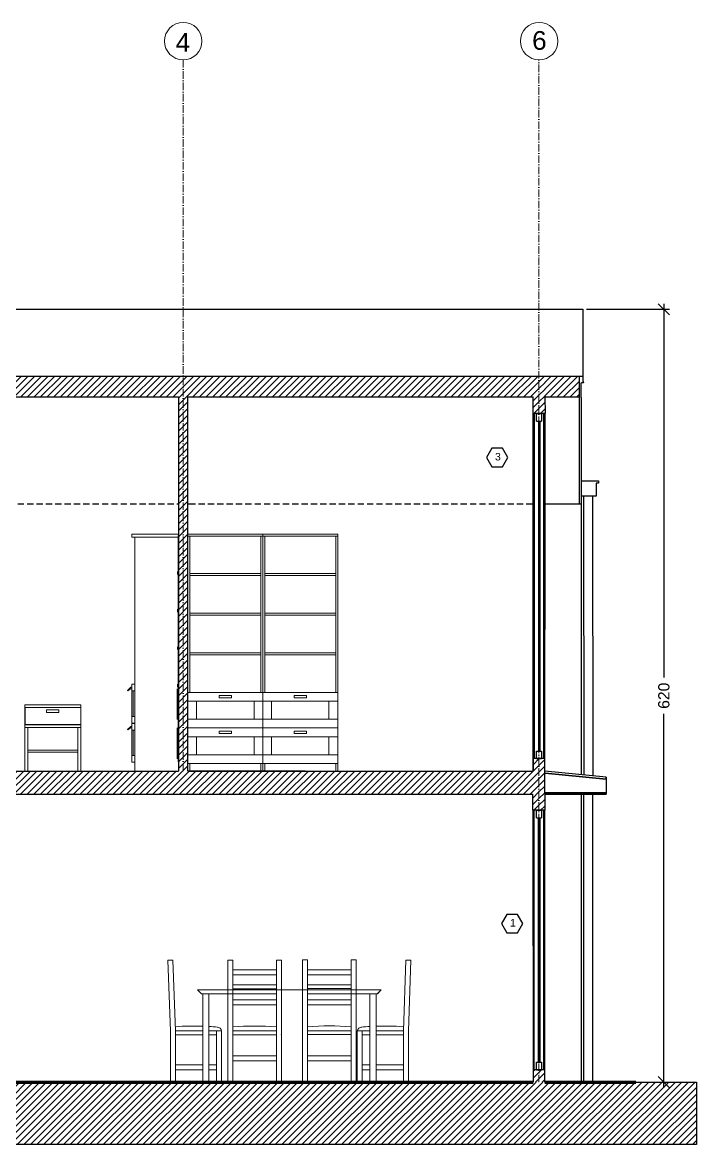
# Model space of a CAD drawing. Header units: millimetres. Extents: x 2830 to 9066, y 9741 to 14619.
# Drawn here: x 8009 to 8549, y 11721 to 12621 of the extents above; entities that cross this region are included whole.
import ezdxf

# ---------------------------------------------------------------- set-up
doc = ezdxf.new("R2010")
doc.units = ezdxf.units.MM
doc.header["$MEASUREMENT"] = 0
doc.linetypes.add('ACAD_ISO10W100', pattern=[18, 12, -3, 0, -3])
doc.linetypes.add('HIDDEN', pattern=[0.375, 0.25, -0.125])
doc.layers.get('DEFPOINTS').update_dxf_attribs({"color": 210})
doc.layers.add('ARREDI', color=8, linetype='Continuous', lineweight=18)
doc.layers.add('CAMPITURE', color=7, linetype='Continuous', lineweight=25)
for name, color, linetype in [('INFISSI', 4, 'Continuous'), ('NUMERAZIONE', 30, 'Continuous'), ('quote nuove', 2, 'Continuous'), ('STRUTTURA', 1, 'Continuous')]:
    doc.layers.add(name, color=color, linetype=linetype)
doc.layers.get('0').off()
doc.styles.add('ARIAL', font='Arial.ttf')
doc.styles.get("Standard").update_dxf_attribs({"font": 'Arial.ttf'})
doc.dimstyles.new('TICK_36', dxfattribs={"dimtxt": 3.6, "dimasz": 3.6, "dimexe": 1.8, "dimexo": 1.2, "dimgap": 1.8, "dimtad": 0, "dimdec": 0, "dimzin": 0, "dimdsep": 46, "dimtxsty": 'ARIAL', "dimblk": 'OBLIQUE', "dimcen": 1.8, "dimdle": 1.8, "dimclrd": 256, "dimclrt": 256, "dimadec": 0, "dimazin": 0, "dimtfac": 1, "dimtdec": 0, "dimtmove": 1, "dimatfit": 3, "dimldrblk": 'OPEN90', "dimfxl": 1, "dimtfill": 1, "dimtolj": 1, "dimtzin": 0, "dimarcsym": 0})
pattern_1 = [(45, (3825.081, 10179.761), (-2.6516504, 2.6516504), [])]

# ---------------------------------------------------------------- blocks, each defined once
blk = doc.blocks.new('armadio')
at = {"layer": 'ARREDI'}
for p, q in [((4984.55, 1033.65), (5044.55, 1033.65)), ((4984.55, 843.65), (4984.55, 1033.65)), ((4984.55, 1032.05), (5044.55, 1032.05)), ((4986.15, 906.65), (4986.15, 1032.05)), ((4986.15, 1032.05), (4986.15, 921.61)), ((4986.15, 1032.05), (4986.15, 1001.9)), ((5044.55, 1032.05), (5042.95, 1032.05)), ((5042.95, 1032.05), (5042.95, 906.65)), ((5044.55, 1033.65), (5044.55, 843.65)), ((4986.15, 1001.9), (5042.95, 1001.9)), ((4986.15, 1001.9), (4986.15, 1000.3)), ((4986.15, 1000.3), (5042.95, 1000.3)), ((4986.15, 970.15), (5042.95, 970.15)), ((4986.15, 968.55), (5042.95, 968.55)), ((4986.15, 938.4), (5042.95, 938.4)), ((4986.15, 936.8), (5042.95, 936.8)), ((4984.55, 878.15), (4984.55, 906.65)), ((4984.55, 906.65), (5044.55, 906.65)), ((4984.55, 906.65), (4984.55, 899.65)), ((5009.55, 904.21), (5009.55, 902.21)), ((5019.55, 904.21), (5009.55, 904.21)), ((5009.55, 902.21), (5019.55, 902.21)), ((5019.55, 902.21), (5019.55, 904.21)), ((5044.55, 906.65), (5044.55, 878.15)), ((4984.55, 899.65), (5044.55, 899.65)), ((4984.55, 899.65), (4991.55, 899.65)), ((4991.55, 899.65), (4991.55, 885.15)), ((5044.55, 899.65), (5037.55, 899.65)), ((5037.55, 899.65), (5037.55, 885.15)), ((5044.55, 885.15), (4984.55, 885.15)), ((5044.55, 878.15), (5044.55, 885.15)), ((4984.55, 849.65), (4984.55, 878.15)), ((4984.55, 878.15), (5042.95, 878.15)), ((4984.55, 878.15), (4984.55, 871.15)), ((5044.55, 878.15), (4984.55, 878.15)), ((5009.55, 875.71), (5009.55, 873.71)), ((5019.55, 875.71), (5009.55, 875.71)), ((5009.55, 873.71), (5019.55, 873.71)), ((5019.55, 873.71), (5019.55, 875.71)), ((5044.55, 878.15), (5044.55, 849.65)), ((4984.55, 871.15), (5044.55, 871.15)), ((4984.55, 871.15), (4991.55, 871.15)), ((4991.55, 871.15), (4991.55, 856.65)), ((5044.55, 871.15), (5037.55, 871.15)), ((5037.55, 871.15), (5037.55, 856.65)), ((5044.55, 856.65), (4984.55, 856.65)), ((5044.55, 849.65), (5044.55, 856.65)), ((5044.55, 849.65), (4984.55, 849.65)), ((4986.15, 849.65), (4986.15, 843.65)), ((5042.95, 843.65), (5042.95, 849.65)), ((5044.55, 843.65), (5044.55, 849.65)), ((5044.55, 843.65), (5044.55, 848.65)), ((4984.55, 843.65), (4986.15, 843.65)), ((4984.55, 843.65), (5044.55, 843.65)), ((5042.95, 843.65), (5044.55, 843.65))]:
    blk.add_line(p, q, dxfattribs=at)
blk = doc.blocks.new('_Oblique')
at = {"color": 0, "linetype": 'ByBlock', "lineweight": -2}
blk.add_line((-0.5, -0.5), (0.5, 0.5), dxfattribs=at)
blk = doc.blocks.new('*D57')
at = {"layer": 'DEFPOINTS', "color": 0, "transparency": 16777216}
for p in [(8457.99, 12391.05), (8457.99, 11771.35), (8523.03, 11771.35)]:
    blk.add_point(p, dxfattribs=at)
at = {"layer": 'quote nuove', "color": 0, "lineweight": -2, "transparency": 16777216}
for p, q in [((8460.99, 12391.05), (8527.53, 12391.05)), ((8460.99, 11771.35), (8527.53, 11771.35))]:
    blk.add_line(p, q, dxfattribs=at)
at = {"layer": 'quote nuove', "lineweight": -2, "transparency": 16777216}
for p, q in [((8523.03, 12395.55), (8523.03, 12095.71)), ((8523.03, 11766.85), (8523.03, 12066.69))]:
    blk.add_line(p, q, dxfattribs=at)
at = {"layer": 'quote nuove', "lineweight": -2, "transparency": 16777216, "xscale": 9, "yscale": 9, "zscale": 9}
for p, rotation in [((8523.03, 12391.05), 90), ((8523.03, 11771.35), 270)]:
    blk.add_blockref('_Oblique', p, dxfattribs=dict(at, rotation=rotation))
at = {"layer": 'quote nuove', "transparency": 16777216, "insert": (8523.03, 12081.2), "char_height": 9, "attachment_point": 5, "rotation": 90, "style": 'ARIAL', "bg_fill": 3, "box_fill_scale": 1.25, "bg_fill_color": 256, "bg_fill_true_color": 13158600, "bg_fill_transparency": 0}
blk.add_mtext('\\A1;620', dxfattribs=at)
blk = doc.blocks.new('_Open90')
at = {"color": 0, "linetype": 'ByBlock', "lineweight": -2}
for p, q in [((0, 0), (-1, 0)), ((-0.5, 0.5), (0, 0)), ((0, 0), (-0.5, -0.5))]:
    blk.add_line(p, q, dxfattribs=at)

msp = doc.modelspace()

# ---------------------------------------------------------------- hatches: boundary and pattern name
at = {"layer": 'ARREDI'}
h = msp.add_hatch(dxfattribs=at)
h.set_pattern_fill('ANSI31', color=256, scale=0.2, angle=90)
h.set_pattern_definition([(135, (8363.6867, 12442.6206), (-0.4490128, -0.4490128), [])])
h.paths.add_polyline_path([(8133.98, 12209.65), (8134.24, 12209.65), (8134.24, 12028.28), (8133.98, 12028.28)])
at = {"layer": 'CAMPITURE'}
h = msp.add_hatch(dxfattribs=at)
h.set_pattern_fill('ANSI31', color=0, scale=30)
h.set_pattern_definition(pattern_1)
h.paths.add_polyline_path([(8422.99, 12030.85), (8421, 12030.85), (8418.25, 12030.85), (8418.25, 12020.85), (8418.25, 12020.85), (8142.74, 12020.85), (8142.74, 12020.85), (8141.74, 12020.85), (8141.74, 12320.76), (8418.34, 12320.76), (8418.34, 12307.42), (8422.99, 12307.42), (8422.99, 12337.36), (7730.79, 12337.36), (7730.79, 12307.42), (7735.46, 12307.42), (7735.51, 12320.76), (8014.56, 12320.76), (8134.24, 12320.76), (8134.24, 12020.85), (8077.11, 12020.85), (7735.44, 12020.85), (7735.44, 12030.85), (7730.79, 12030.85), (7730.79, 11989.35), (7735.44, 11989.35), (7735.44, 12002.35), (8418.14, 12002.35), (8418.14, 11989.35), (8422.99, 11989.35)])
h = msp.add_hatch(dxfattribs=at)
h.set_pattern_fill('ANSI31', color=256, scale=30)
h.set_pattern_definition([(45, (2407.2034, 8409.8992), (-2.6516504, 2.6516504), [])])
h.paths.add_polyline_path([(8422.99, 11781.35), (8420.99, 11781.35), (8418.24, 11781.35), (8418.24, 11771.35), (8422.99, 11771.35)])
h.paths.add_polyline_path([(8427.74, 11781.35), (8422.99, 11781.35), (8422.99, 11771.35), (8427.74, 11771.35)])
h.paths.add_polyline_path([(7730.79, 11781.35), (7728.79, 11781.35), (7726.04, 11781.35), (7726.04, 11771.35), (7730.79, 11771.35)])
h.paths.add_polyline_path([(7735.54, 11781.35), (7730.79, 11781.35), (7730.79, 11771.35), (7735.54, 11771.35)])
h = msp.add_hatch(dxfattribs=at)
h.set_pattern_fill('ANSI31', color=256, scale=30)
h.set_pattern_definition([(45, (4633.1956, 9972.4317), (-2.6516504, 2.6516504), [])])
h.paths.add_polyline_path([(7500.61, 11771.35), (7500.61, 11721.35), (8549.19, 11721.35), (8549.19, 11771.35)])
at = {"layer": 'INFISSI'}
h = msp.add_hatch(color=4, dxfattribs=at)
h.dxf.hatch_style = 1
h.paths.add_polyline_path([(8423.75, 12301.42), (8422.75, 12301.42), (8422.75, 12036.85), (8423.75, 12036.85)])
h = msp.add_hatch(color=4, dxfattribs=at)
h.dxf.hatch_style = 1
h.paths.add_polyline_path([(8423.54, 11983.35), (8422.54, 11983.35), (8422.54, 11787.35), (8423.54, 11787.35)])
at = {"layer": 'STRUTTURA'}
h = msp.add_hatch(dxfattribs=at)
h.set_pattern_fill('ANSI31', color=0, scale=30)
h.set_pattern_definition(pattern_1)
h.paths.add_polyline_path([(7730.79, 12030.85), (7725.94, 12030.85), (7725.94, 12019.35), (7725.94, 12003.35), (7725.94, 11989.35), (7730.79, 11989.35)])
h.paths.add_polyline_path([(8137.99, 12320.76), (8134.24, 12320.76), (8134.24, 12020.85), (8137.99, 12020.85)])
h.paths.add_polyline_path([(8141.74, 12320.76), (8137.99, 12320.76), (8137.99, 12020.85), (8141.74, 12020.85)])
h.paths.add_polyline_path([(8422.99, 12337.36), (8137.99, 12337.36), (8137.99, 12320.76), (8141.74, 12320.76), (8418.34, 12320.76), (8418.34, 12307.42), (8422.99, 12307.42)])
h.paths.add_polyline_path([(8137.99, 12337.36), (7730.79, 12337.36), (7730.79, 12307.42), (7735.46, 12307.42), (7735.51, 12320.76), (8014.56, 12320.76), (8134.24, 12320.76), (8137.99, 12320.76)])
h.paths.add_polyline_path([(7730.79, 12337.36), (7698.54, 12337.36), (7698.55, 12320.76), (7726.07, 12320.76), (7726.03, 12307.42), (7730.79, 12307.42)])
h = msp.add_hatch(dxfattribs=at)
h.set_pattern_fill('ANSI31', color=0, scale=30)
h.set_pattern_definition(pattern_1)
h.paths.add_polyline_path([(8427.84, 12337.36), (8422.99, 12337.36), (8422.99, 12307.42), (8427.84, 12307.42), (8427.84, 12307.43), (8427.75, 12320.76), (8427.84, 12320.76)])
h = msp.add_hatch(dxfattribs=at)
h.set_pattern_fill('ANSI31', color=0, scale=30)
h.set_pattern_definition(pattern_1)
h.paths.add_polyline_path([(8455.24, 12337.36), (8427.74, 12337.36), (8427.74, 12320.76), (8455.24, 12320.76)])
h = msp.add_hatch(dxfattribs=at)
h.set_pattern_fill('ANSI31', color=0, scale=30)
h.set_pattern_definition(pattern_1)
h.paths.add_polyline_path([(8427.75, 12030.85), (8422.99, 12030.85), (8422.99, 11989.35), (8424.89, 11989.35), (8427.64, 11989.35), (8427.64, 12002.35)])

# ---------------------------------------------------------------- linework, layer by layer
at = {"layer": 'ARREDI'}
for p, q in [((8096.74, 12210.85), (8096.74, 12208.45)), ((8134.24, 12210.85), (8096.84, 12210.85)), ((8133.98, 12209.65), (8134.24, 12209.65)), ((8133.98, 12209.65), (8133.98, 12028.28)), ((8096.74, 12208.45), (8133.98, 12208.49)), ((8098.74, 12208.45), (8101.89, 12208.45)), ((8098.74, 12208.45), (8099.24, 12208.45)), ((8101.89, 12208.45), (8098.74, 12208.45)), ((8099.24, 12090.45), (8099.24, 12208.45)), ((8133.44, 12180.75), (8133.44, 12178.35)), ((8133.44, 12150.65), (8133.44, 12148.25)), ((8133.44, 12120.55), (8133.44, 12118.15)), ((8096.04, 12088.04), (8093.24, 12085.53)), ((8094.08, 12086.29), (8094.08, 12086.29)), ((8094.08, 12086.29), (8094.08, 12086.29)), ((8099.14, 12090.45), (8096.74, 12090.45)), ((8096.74, 12090.45), (8096.74, 12059.25)), ((8099.14, 12085.05), (8096.74, 12085.05)), ((8098.74, 12085.05), (8097.14, 12085.05)), ((8097.86, 12085.05), (8097.86, 12064.65)), ((8097.94, 12064.65), (8097.94, 12085.05)), ((8099.14, 12090.45), (8099.14, 12063.35)), ((8099.14, 12090.45), (8099.14, 12062.57)), ((8099.24, 12090.45), (8099.24, 12088.05)), ((8099.24, 12088.05), (8099.24, 12086.84)), ((8133.24, 12086.84), (8133.24, 12062.11)), ((8133.24, 12086.84), (8133.24, 12062.11)), ((8133.44, 12090.45), (8133.44, 12088.05)), ((8011.08, 12020.85), (8011.08, 12073.85)), ((8011.08, 12073.85), (8056.08, 12073.85)), ((8056.08, 12071.85), (8011.08, 12071.85)), ((8028.37, 12069.79), (8038.37, 12069.79)), ((8028.37, 12067.79), (8028.37, 12069.79)), ((8038.37, 12067.79), (8028.37, 12067.79)), ((8038.37, 12069.79), (8038.37, 12067.79)), ((8056.08, 12073.85), (8056.08, 12020.85)), ((8056.08, 12073.85), (8056.08, 12071.85)), ((8056.08, 12057.85), (8011.08, 12057.85)), ((8011.08, 12057.85), (8011.08, 12037.57)), ((8056.08, 12057.85), (8056.08, 12055.85)), ((8096.04, 12056.64), (8093.24, 12054.13)), ((8099.14, 12064.65), (8096.74, 12064.65)), ((8099.14, 12059.25), (8096.74, 12059.25)), ((8099.14, 12059.05), (8096.74, 12059.05)), ((8096.74, 12059.05), (8096.74, 12027.85)), ((8098.74, 12064.65), (8097.14, 12064.65)), ((8099.14, 12062.46), (8099.14, 12062.11)), ((8099.14, 12059.05), (8099.14, 12031.95)), ((8099.14, 12059.05), (8099.14, 12031.17)), ((8099.26, 12062.11), (8099.26, 12055.44)), ((8056.08, 12055.85), (8011.08, 12055.85)), ((8013.58, 12020.85), (8013.58, 12055.85)), ((8053.58, 12020.85), (8053.58, 12055.85)), ((8094.08, 12054.89), (8094.08, 12054.89)), ((8094.08, 12054.89), (8094.08, 12054.89)), ((8099.14, 12053.65), (8096.74, 12053.65)), ((8098.74, 12053.65), (8097.14, 12053.65)), ((8097.86, 12053.65), (8097.86, 12033.25)), ((8133.24, 12055.44), (8133.24, 12030.71)), ((8013.58, 12037.57), (8053.58, 12037.57)), ((8053.58, 12036.07), (8013.58, 12036.07)), ((8099.14, 12033.25), (8096.74, 12033.25)), ((8098.74, 12033.25), (8097.14, 12033.25)), ((8099.14, 12031.06), (8099.14, 12030.71)), ((8099.14, 12030.71), (8099.14, 12027.85)), ((8099.24, 12030.71), (8099.24, 12020.85)), ((8077.11, 12020.85), (8134.24, 12020.85)), ((8131.54, 12020.85), (8079.45, 12020.85)), ((8099.14, 12027.85), (8096.74, 12027.85)), ((8133.98, 12028.28), (8134.24, 12028.28)), ((8127.75, 11812.25), (8125.63, 11869.31)), ((8129.75, 11869.31), (8125.63, 11869.31)), ((8131.75, 11812.42), (8129.75, 11869.31)), ((8173.63, 11869.31), (8173.63, 11771.38)), ((8173.63, 11869.31), (8177.63, 11869.31)), ((8177.63, 11869.31), (8177.63, 11771.38)), ((8212.61, 11869.31), (8212.61, 11771.38)), ((8212.61, 11869.31), (8216.6, 11869.31)), ((8216.6, 11869.31), (8216.6, 11771.38)), ((8233.55, 11869.43), (8233.55, 11771.5)), ((8233.55, 11869.43), (8237.55, 11869.43)), ((8237.55, 11869.43), (8237.55, 11771.5)), ((8272.53, 11869.43), (8272.53, 11771.5)), ((8272.53, 11869.43), (8276.52, 11869.43)), ((8276.52, 11869.43), (8276.52, 11771.5)), ((8314.33, 11812.42), (8316.33, 11869.31)), ((8316.33, 11869.31), (8320.45, 11869.31)), ((8318.33, 11812.25), (8320.45, 11869.31)), ((8177.63, 11861.32), (8212.61, 11861.32)), ((8237.55, 11861.44), (8272.53, 11861.44)), ((8177.63, 11857.32), (8212.61, 11857.32)), ((8177.63, 11849.32), (8212.61, 11849.32)), ((8237.55, 11857.44), (8272.53, 11857.44)), ((8237.55, 11849.44), (8272.53, 11849.44)), ((8149.54, 11845.33), (8158.29, 11845.33)), ((8152.54, 11842.33), (8149.54, 11845.33)), ((8149.54, 11845.33), (8296.54, 11845.33)), ((8150.01, 11845.33), (8158.76, 11845.33)), ((8150.01, 11845.33), (8192.51, 11845.33)), ((8158.29, 11842.33), (8152.54, 11842.33)), ((8153.01, 11842.33), (8158.76, 11842.33)), ((8153.58, 11842.33), (8153.58, 11792.4)), ((8153.58, 11842.33), (8153.58, 11816.34)), ((8163.77, 11842.33), (8157.16, 11842.33)), ((8163.77, 11845.33), (8158.29, 11845.33)), ((8158.58, 11842.33), (8158.58, 11792.4)), ((8158.58, 11842.33), (8192.51, 11842.33)), ((8158.58, 11842.33), (8158.58, 11788.4)), ((8158.76, 11845.33), (8174.54, 11845.33)), ((8177.63, 11846.33), (8212.61, 11846.33)), ((8177.63, 11845.33), (8212.61, 11845.33)), ((8177.63, 11842.33), (8212.61, 11842.33)), ((8211.97, 11845.33), (8198.63, 11845.33)), ((8212.61, 11846.33), (8200.83, 11846.33)), ((8211.97, 11845.33), (8212.61, 11845.33)), ((8237.55, 11846.45), (8272.53, 11846.45)), ((8272.53, 11845.33), (8237.55, 11845.33)), ((8237.55, 11842.33), (8272.53, 11842.33)), ((8296.48, 11845.33), (8250.91, 11845.33)), ((8250.91, 11842.33), (8282.26, 11842.33)), ((8272.53, 11846.45), (8260.75, 11846.45)), ((8282.26, 11842.33), (8288.86, 11842.33)), ((8282.32, 11845.33), (8287.79, 11845.33)), ((8282.32, 11842.33), (8288.92, 11842.33)), ((8287.45, 11842.33), (8287.45, 11788.4)), ((8287.51, 11842.33), (8287.51, 11788.4)), ((8287.73, 11842.33), (8293.48, 11842.33)), ((8296.54, 11845.33), (8287.79, 11845.33)), ((8287.79, 11842.33), (8293.54, 11842.33)), ((8292.45, 11842.33), (8292.45, 11816.34)), ((8292.5, 11842.33), (8292.5, 11816.34)), ((8293.48, 11842.33), (8296.48, 11845.33)), ((8293.54, 11842.33), (8296.54, 11845.33)), ((8177.63, 11833.34), (8212.61, 11833.34)), ((8178, 11837.33), (8212.61, 11837.33)), ((8237.55, 11833.46), (8272.53, 11833.46)), ((8237.92, 11837.45), (8272.53, 11837.45)), ((8153.58, 11816.34), (8153.58, 11788.4)), ((8292.45, 11816.34), (8292.45, 11788.4)), ((8292.5, 11816.34), (8292.5, 11788.4)), ((8127.75, 11771.38), (8127.75, 11812.33)), ((8131.75, 11771.38), (8131.75, 11812.42)), ((8153.58, 11812.42), (8131.75, 11812.42)), ((8153.58, 11809.42), (8131.75, 11809.42)), ((8168.72, 11812.42), (8158.58, 11812.42)), ((8164.73, 11809.42), (8158.58, 11809.42)), ((8164.73, 11771.38), (8164.73, 11812.42)), ((8168.72, 11771.38), (8168.72, 11812.42)), ((8177.63, 11812.42), (8212.61, 11812.42)), ((8177.63, 11809.42), (8212.61, 11809.42)), ((8237.55, 11812.54), (8272.53, 11812.54)), ((8237.55, 11809.54), (8272.53, 11809.54)), ((8277.36, 11812.42), (8287.51, 11812.42)), ((8277.36, 11771.38), (8277.36, 11812.42)), ((8281.36, 11771.38), (8281.36, 11812.42)), ((8281.36, 11809.42), (8287.51, 11809.42)), ((8292.5, 11812.42), (8314.33, 11812.42)), ((8292.5, 11809.42), (8314.33, 11809.42)), ((8314.33, 11771.38), (8314.33, 11812.42)), ((8318.33, 11771.38), (8318.33, 11812.33)), ((8153.58, 11792.4), (8153.58, 11771.38)), ((8153.58, 11788.4), (8153.58, 11771.38)), ((8158.58, 11792.4), (8158.58, 11771.38)), ((8158.58, 11788.4), (8158.58, 11771.38)), ((8177.63, 11792.4), (8212.61, 11792.4)), ((8177.63, 11788.4), (8212.61, 11788.4)), ((8237.55, 11792.52), (8272.53, 11792.52)), ((8237.55, 11788.52), (8272.53, 11788.52)), ((8287.45, 11788.4), (8287.45, 11771.38)), ((8287.51, 11788.4), (8287.51, 11771.38)), ((8292.45, 11788.4), (8292.45, 11771.38)), ((8292.5, 11788.4), (8292.5, 11771.38)), ((8153.58, 11785.37), (8131.75, 11785.37)), ((8153.58, 11781.37), (8131.75, 11781.37)), ((8164.73, 11785.37), (8158.58, 11785.37)), ((8164.73, 11781.37), (8158.58, 11781.37)), ((8281.36, 11785.37), (8287.51, 11785.37)), ((8281.36, 11781.37), (8287.51, 11781.37)), ((8292.5, 11785.37), (8314.33, 11785.37)), ((8292.5, 11781.37), (8314.33, 11781.37))]:
    msp.add_line(p, q, dxfattribs=at)
for points in [[(8134.24, 12020.85), (8134.24, 12320.76)], [(8096.74, 12086.84), (8095.86, 12086.84), (8093.58, 12085.15), (8093.24, 12085.53)], [(8096.74, 12088.04), (8096.04, 12088.04)], [(8096.74, 12056.64), (8096.04, 12056.64)], [(8099.14, 12062.57), (8099.14, 12064.65), (8096.74, 12064.65), (8096.74, 12059.25), (8099.14, 12059.25), (8099.14, 12062.46)], [(8096.74, 12055.44), (8095.86, 12055.44), (8093.58, 12053.75), (8093.24, 12054.13)]]:
    msp.add_lwpolyline(points, dxfattribs=at)
for points in [[(8134.24, 12210.85), (8096.74, 12210.85), (8096.74, 12208.45), (8134.24, 12208.45)], [(8133.98, 12028.28), (8134.24, 12028.28), (8134.24, 12209.65), (8133.98, 12209.65)], [(8056.08, 12071.85), (8011.08, 12071.85), (8011.08, 12057.85), (8056.08, 12057.85)], [(8055.88, 12071.65), (8011.28, 12071.65), (8011.28, 12058.05), (8055.88, 12058.05)]]:
    msp.add_lwpolyline(points, close=True, dxfattribs=at)
for centre, radius, start, end in [((8146.33, 11605.16), 211.19, 88.03262, 93.95848), ((8146.33, 11605.16), 211.19, 84.78083, 86.67557), ((8165.15, 11811.87), 3.62, 8.60828, 90.08667), ((8195.04, 11605.16), 211.19, 85.2279, 94.72784), ((8254.96, 11605.28), 211.19, 85.2279, 94.72784), ((8280.94, 11811.87), 3.62, 89.91333, 171.39172), ((8299.75, 11605.16), 211.19, 93.32443, 95.21917), ((8299.75, 11605.16), 211.19, 86.04152, 91.96738)]:
    msp.add_arc(centre, radius, start, end, dxfattribs=at)
msp.add_point((8216.6, 11809.42), dxfattribs=at)
at = {"layer": 'INFISSI'}
for p, q in [((8421.09, 12301.42), (8421.09, 12307.42)), ((8421.09, 12301.42), (8425.09, 12301.42)), ((8422.75, 12036.85), (8422.75, 12301.42)), ((8423.75, 12036.85), (8423.75, 12301.42)), ((8425.09, 12307.42), (8425.09, 12301.42)), ((8418.25, 12020.85), (8418.34, 12237.35)), ((8419.34, 12030.85), (8419.34, 12237.35)), ((8427.75, 12030.85), (8427.84, 12237.35)), ((8421, 12036.85), (8425, 12036.85)), ((8421, 12030.85), (8421, 12036.85)), ((8425, 12036.85), (8425, 12030.85)), ((8420.89, 11983.35), (8420.89, 11989.35)), ((8424.89, 11989.35), (8424.89, 11983.35)), ((8426.84, 11781.35), (8426.74, 11989.35)), ((8420.89, 11983.35), (8424.89, 11983.35)), ((8422.54, 11787.35), (8422.54, 11983.35)), ((8423.54, 11787.35), (8423.54, 11983.35)), ((8420.99, 11787.35), (8424.99, 11787.35)), ((8420.99, 11781.35), (8420.99, 11787.35)), ((8424.99, 11787.35), (8424.99, 11781.35))]:
    msp.add_line(p, q, dxfattribs=at)
for points in [[(8418.34, 12237.35), (8418.34, 12307.42)], [(8419.34, 12237.35), (8419.34, 12307.42)], [(8426.84, 12237.35), (8426.84, 12307.42)], [(8427.84, 12232.35), (8427.84, 12232.35), (8427.84, 12307.42)], [(8426.84, 12030.85), (8426.84, 12237.35)], [(8418.14, 11989.35), (8418.24, 11771.35)], [(8419.24, 11781.35), (8419.24, 11989.35)], [(8427.74, 11781.35), (8427.74, 11781.35), (8427.64, 11989.35)]]:
    msp.add_lwpolyline(points, dxfattribs=at)
for points in [[(8422.75, 12301.4), (8423.75, 12301.42), (8423.75, 12036.85), (8422.75, 12036.85)], [(8422.54, 11983.35), (8423.54, 11983.35), (8423.54, 11787.35), (8422.54, 11787.35)]]:
    msp.add_lwpolyline(points, close=True, dxfattribs=at)
at = {"layer": 'NUMERAZIONE'}
for points in [[(8398.09, 12272.24), (8393.82, 12279.64), (8385.27, 12279.64), (8380.99, 12272.24), (8385.27, 12264.83), (8393.82, 12264.83)], [(8410.06, 11898.47), (8405.78, 11905.88), (8397.23, 11905.88), (8392.96, 11898.47), (8397.23, 11891.07), (8405.78, 11891.07)]]:
    msp.add_lwpolyline(points, close=True, dxfattribs=at)
at = {"layer": 'quote nuove', "color": 253, "linetype": 'ACAD_ISO10W100', "lineweight": 0, "ltscale": 0.5, "transparency": 33554687}
for p, q in [((8137.99, 12020.85), (8137.99, 12591.05)), ((8422.99, 11771.35), (8422.99, 12591.05))]:
    msp.add_line(p, q, dxfattribs=at)
at = {"layer": 'quote nuove', "color": 253, "lineweight": 0}
for centre in [(8137.99, 12606.05), (8423.13, 12606.05)]:
    msp.add_circle(centre, 15, dxfattribs=at)
at = {"layer": 'STRUTTURA'}
for p, q in [((8457.99, 12339.54), (8457.99, 12333.76)), ((8456.74, 12320.26), (8456.74, 12332.04)), ((8456.74, 12332.04), (8456.99, 12332.04)), ((8458.74, 12332.04), (8456.99, 12332.04)), ((8457.99, 12333.76), (8458.74, 12332.04)), ((7735.46, 12320.76), (8014.56, 12320.76)), ((8014.56, 12320.76), (8134.24, 12320.76)), ((8141.74, 12320.76), (8418.24, 12320.76)), ((8418.34, 12307.42), (8418.34, 12320.42)), ((8427.74, 12320.76), (8455.24, 12320.76)), ((8427.84, 12307.42), (8418.34, 12307.42)), ((8421.09, 12307.42), (8425.09, 12307.42)), ((8141.74, 12235.09), (8142.74, 12235.09)), ((8427.84, 12235.09), (8456.74, 12235.09)), ((8456.74, 12235.68), (8456.79, 12017.85)), ((8427.75, 12030.85), (8418.25, 12030.85)), ((8418.25, 12030.85), (8418.25, 12020.85)), ((8421, 12030.85), (8425, 12030.85)), ((8422.5, 12036.85), (8423, 12036.85)), ((8422.75, 12036.85), (8423.75, 12036.85)), ((8423, 12036.85), (8423.5, 12036.85)), ((8427.75, 12002.35), (8427.75, 12030.85)), ((8235.74, 12020.85), (8141.74, 12020.85)), ((8476.84, 12015.85), (8427.76, 12020.76)), ((8476.84, 12014.35), (8427.84, 12019.25)), ((8427.84, 12019.25), (8476.84, 12014.35)), ((8476.84, 12014.35), (8476.84, 12015.85)), ((8476.84, 12015.85), (8476.84, 12002.35)), ((8476.84, 12014.35), (8476.84, 12003.35)), ((8418.14, 11989.35), (8418.14, 12002.35)), ((8427.64, 12002.35), (8476.84, 12002.35)), ((8427.64, 12002.35), (8427.64, 11989.35)), ((8427.84, 12003.35), (8476.84, 12003.35)), ((8476.84, 12003.35), (8427.84, 12003.35)), ((8456.74, 12002.35), (8456.74, 12000.41)), ((8456.74, 12000.41), (8456.74, 11831.35)), ((8427.64, 11989.35), (8418.14, 11989.35)), ((8420.89, 11989.35), (8424.89, 11989.35)), ((8456.74, 11831.35), (8456.74, 11771.35)), ((8422.49, 11787.35), (8422.99, 11787.35)), ((8422.74, 11787.35), (8423.74, 11787.35)), ((8422.99, 11787.35), (8423.49, 11787.35)), ((8427.74, 11781.35), (8418.24, 11781.35)), ((8418.24, 11781.35), (8418.24, 11771.35)), ((8420.99, 11781.35), (8424.99, 11781.35)), ((8427.74, 11771.35), (8427.74, 11781.35)), ((7735.54, 11771.35), (8418.24, 11771.35)), ((8080.2, 11771.35), (8076.21, 11771.35)), ((8107.03, 11771.35), (8102.03, 11771.35)), ((8107.03, 11771.35), (8112.03, 11771.35)), ((8117.18, 11771.35), (8113.18, 11771.35)), ((8127.09, 11771.35), (8131.08, 11771.35)), ((8166.06, 11771.35), (8170.06, 11771.35)), ((8225.81, 11771.35), (8229.81, 11771.35)), ((8235.96, 11771.35), (8240.96, 11771.35)), ((8240.9, 11771.35), (8245.9, 11771.35)), ((8262.79, 11771.35), (8266.79, 11771.35)), ((8425.74, 11771.35), (8425.74, 11771.35))]:
    msp.add_line(p, q, dxfattribs=at)
at = {"layer": 'STRUTTURA', "linetype": 'HIDDEN', "ltscale": 20}
for p, q in [((7735.44, 12235.39), (8134.24, 12235.09)), ((8142.74, 12235.09), (8418.34, 12234.97))]:
    msp.add_line(p, q, dxfattribs=at)
at = {"layer": 'STRUTTURA', "lineweight": 100}
for p, q in [((7735.54, 11771.35), (8418.24, 11771.35)), ((8427.74, 11771.35), (8500.67, 11771.35))]:
    msp.add_line(p, q, dxfattribs=at)
at = {"layer": 'STRUTTURA'}
for points in [[(7695.79, 12339.54), (7695.79, 12391.05), (8457.99, 12391.05), (8457.99, 12339.54)], [(7695.79, 12337.36), (8457.99, 12337.36)], [(8455.24, 12337.36), (8455.24, 12235.09)], [(8134.24, 12320.76), (8134.24, 12020.85)], [(8141.74, 12020.85), (8141.74, 12320.76)], [(8141.74, 12020.85), (8141.74, 12320.76)], [(8427.75, 12320.76), (8427.84, 12307.42), (8418.34, 12307.42), (8418.24, 12320.76)], [(8456.74, 12320.26), (8456.74, 12235.68)], [(8456.74, 12253.53), (8470.74, 12253.53), (8470.74, 12251.53), (8468.74, 12251.53), (8468.74, 12241.15), (8456.74, 12241.15)], [(8458.74, 12241.15), (8458.79, 12017.65)], [(8466.29, 12016.9), (8466.24, 12241.15)], [(7735.44, 12020.85), (8134.24, 12020.85)], [(8142.81, 12020.85), (8418.25, 12020.85)], [(7735.44, 12002.35), (8418.14, 12002.35)], [(8458.74, 12002.35), (8458.74, 12000.41)], [(8466.24, 12000.41), (8466.24, 12002.35)], [(8458.74, 12000.41), (8458.74, 11831.35)], [(8466.24, 11831.35), (8466.24, 12000.41)], [(8458.74, 11831.35), (8458.74, 11771.35)], [(8466.24, 11771.35), (8466.24, 11831.35)], [(7735.54, 11771.35), (8418.24, 11771.35)], [(8116.09, 11771.35), (8128.09, 11771.35)]]:
    msp.add_lwpolyline(points, dxfattribs=at)

# ---------------------------------------------------------------- block references
at = {"layer": 'ARREDI'}
for p in [(3157.19, 11177.2), (3217.19, 11177.2)]:
    msp.add_blockref('armadio', p, dxfattribs=at)

# ---------------------------------------------------------------- texts
at = {"layer": 'NUMERAZIONE', "ltscale": 0.1, "char_height": 6, "attachment_point": 1}
for s, insert in [('3', (8387.77, 12275.88)), ('1', (8399.73, 11902.12))]:
    msp.add_mtext_dynamic_manual_height_columns(s, width=0.5819, gutter_width=12.5, heights=[0], dxfattribs=dict(at, insert=insert))
at = {"layer": 'quote nuove', "color": 253, "lineweight": 0, "char_height": 15, "attachment_point": 1}
for s, insert in [('6', (8417.47, 12614.11)), ('4', (8131.89, 12612.53))]:
    msp.add_mtext_dynamic_manual_height_columns(s, width=15.1923, gutter_width=12.5, heights=[0], dxfattribs=dict(at, insert=insert))

# ---------------------------------------------------------------- next in the draw order: dimensions: what is measured, and where the dimension line sits
at = {"layer": 'quote nuove', "color": 253}
dim = msp.add_linear_dim(base=(8523.03, 11771.35), p1=(8457.99, 12391.05), p2=(8457.99, 11771.35), angle=90, dimstyle='TICK_36', override={"dimscale": 2.5}, dxfattribs=at)
dim.commit()
dim.dimension.update_dxf_attribs({"geometry": '*D57', "text_midpoint": (8523.03, 12081.2)})

# ---------------------------------------------------------------- next in the draw order: linework, layer by layer
at = {"layer": 'STRUTTURA'}
msp.add_lwpolyline([(8427.74, 11771.35), (8549.19, 11771.35), (8549.19, 11721.35), (7500.61, 11721.35), (7500.61, 11771.35), (7726.04, 11771.35)], dxfattribs=at)

doc.saveas('drawing.dxf')
